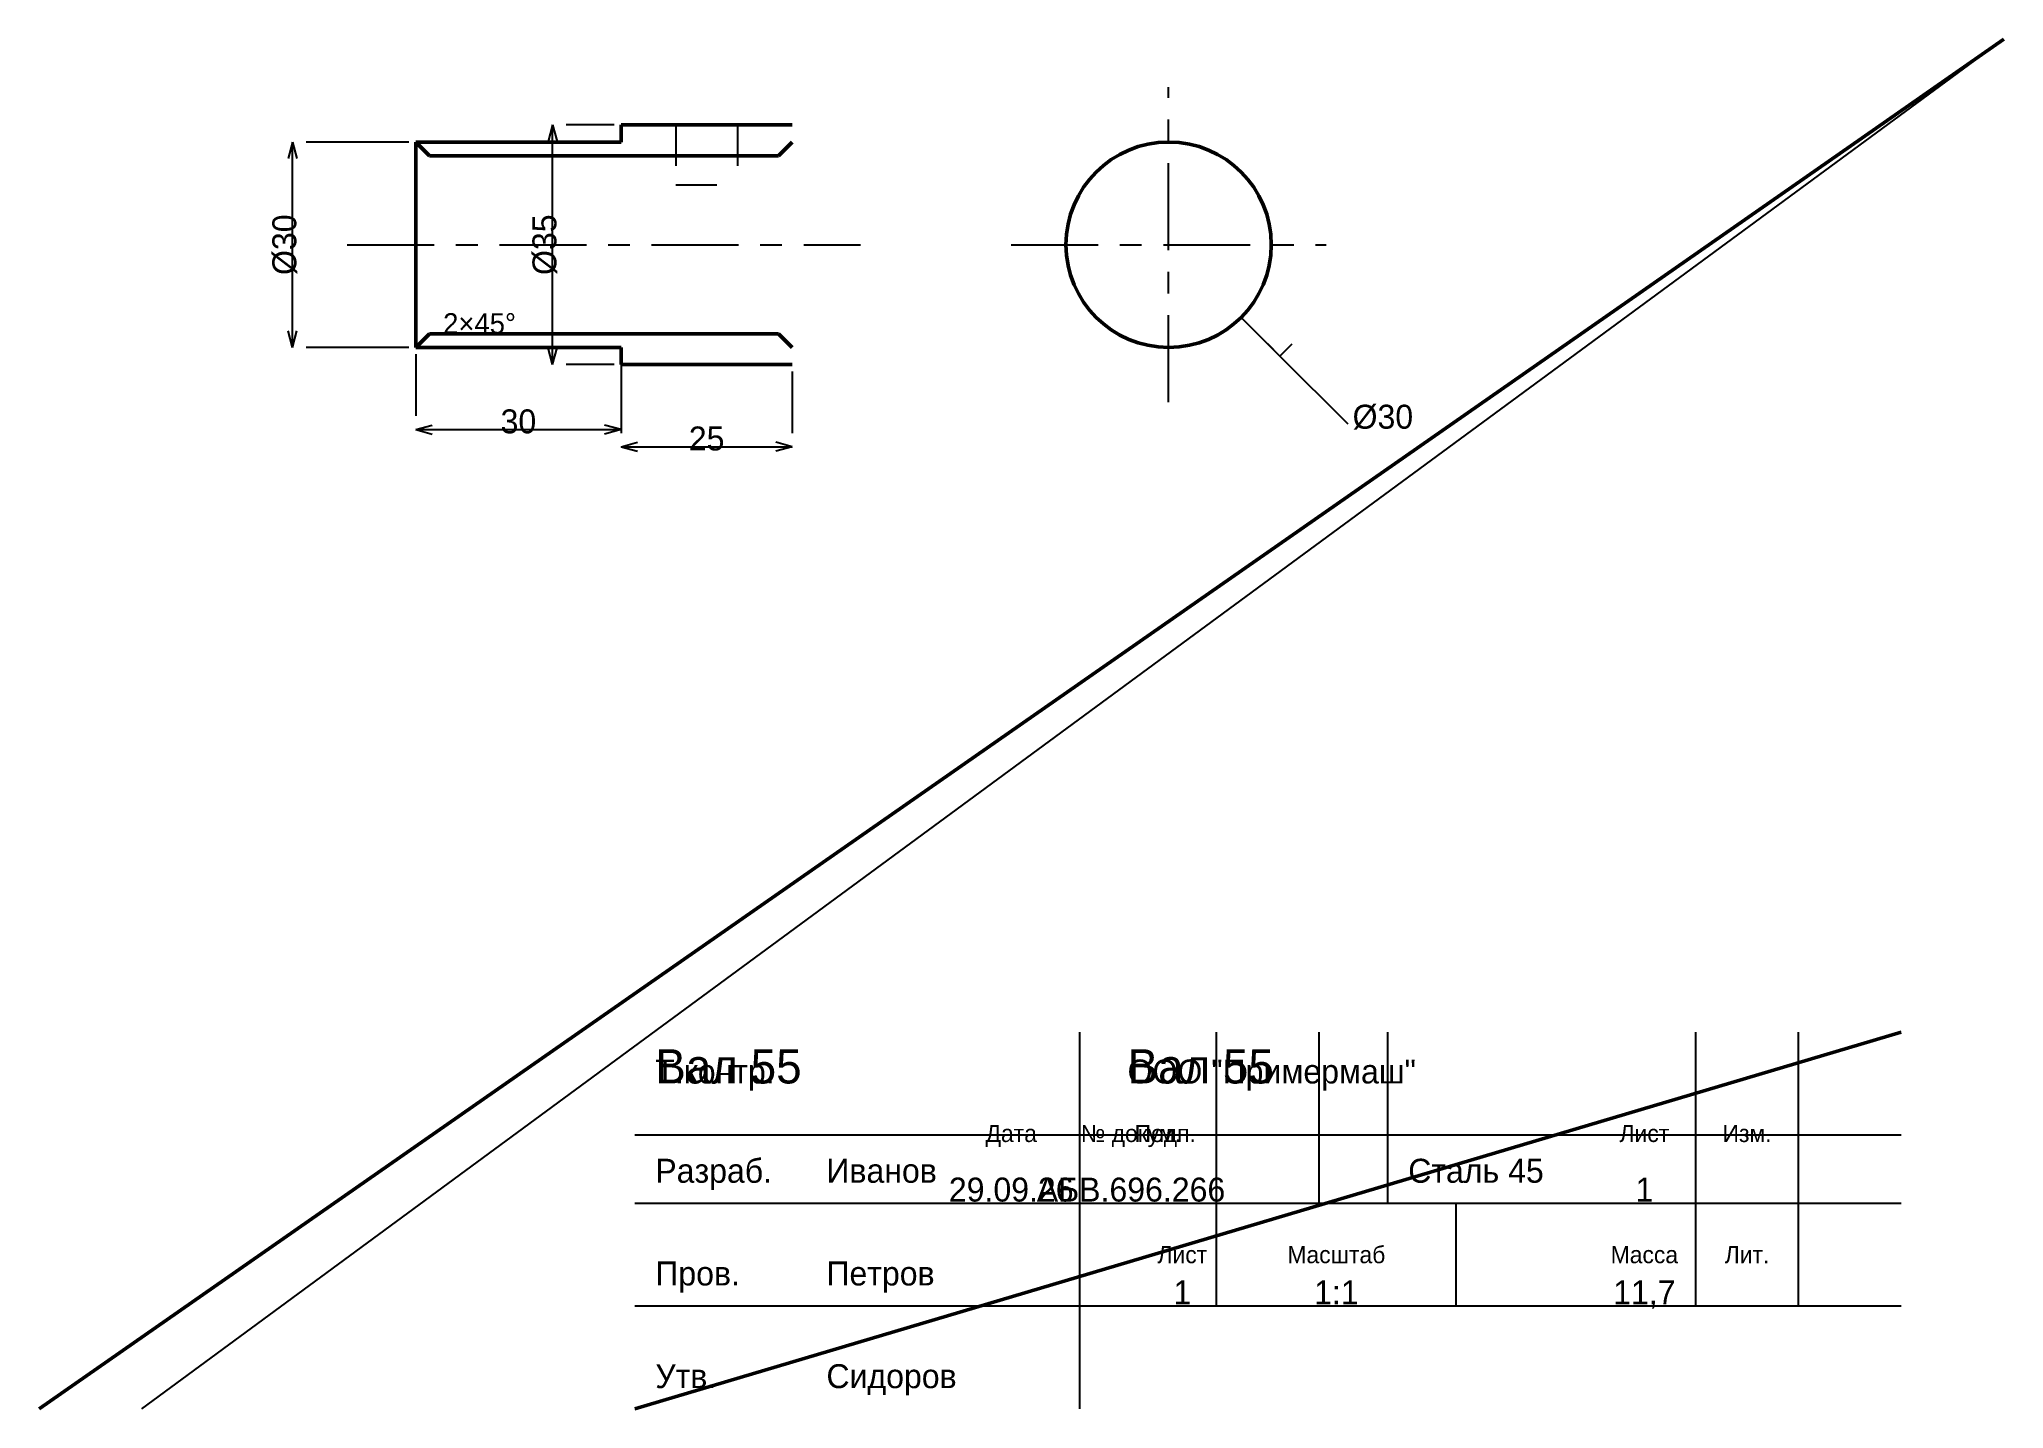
# Model space of a CAD drawing. Header units: millimetres. Extents: x 5 to 292, y 5 to 205.
import ezdxf
from ezdxf.enums import TextEntityAlignment as Align

# ---------------------------------------------------------------- set-up
doc = ezdxf.new("R2010")
doc.units = ezdxf.units.MM
doc.linetypes.add('CENTER', pattern=[22.225, 12.7, -3.175, 3.175, -3.175])
doc.linetypes.add('DASHED', pattern=[9, 6, -3])
for name, color, linetype, lineweight in [('AXIS', 7, 'CENTER', 25), ('DIMS', 7, 'CONTINUOUS', 25), ('MAIN', 7, 'CONTINUOUS', 50), ('TEXT', 7, 'CONTINUOUS', 25), ('THIN', 7, 'CONTINUOUS', 25)]:
    doc.layers.add(name, color=color, linetype=linetype, lineweight=lineweight)

msp = doc.modelspace()

# ---------------------------------------------------------------- linework, layer by layer
at = {"layer": 'AXIS', "linetype": 'CENTER', "lineweight": 25}
for p, q in [((170, 152), (170, 198)), ((50, 175), (125, 175)), ((147, 175), (193, 175))]:
    msp.add_line(p, q, dxfattribs=at)
at = {"layer": 'DIMS', "linetype": 'CONTINUOUS', "lineweight": 25}
for p, q in [((80, 192.5), (79.353, 190.085)), ((80, 157.5), (80, 192.5)), ((80, 192.5), (80.647, 190.085)), ((89, 192.5), (82, 192.5)), ((42, 190), (41.353, 187.585)), ((42, 160), (42, 190)), ((42, 190), (42.647, 187.585)), ((59, 190), (44, 190)), ((180.607, 164.393), (186.263, 158.737)), ((42, 160), (41.353, 162.415)), ((42, 160), (42.647, 162.415)), ((59, 160), (44, 160)), ((60, 159), (60, 150)), ((80, 157.5), (79.353, 159.915)), ((80, 157.5), (80.647, 159.915)), ((90, 159), (90, 150)), ((186.263, 158.737), (184.496, 160.504)), ((186.263, 158.737), (188.031, 160.504)), ((186.263, 158.737), (196.163, 148.837)), ((89, 157.5), (82, 157.5)), ((90, 156.5), (90, 147.5)), ((115, 156.5), (115, 147.5)), ((60, 148), (62.415, 148.647)), ((60, 148), (90, 148)), ((60, 148), (62.415, 147.353)), ((90, 148), (87.585, 148.647)), ((90, 148), (87.585, 147.353)), ((90, 145.5), (92.415, 146.147)), ((90, 145.5), (115, 145.5)), ((90, 145.5), (92.415, 144.853)), ((115, 145.5), (112.585, 146.147)), ((115, 145.5), (112.585, 144.853))]:
    msp.add_line(p, q, dxfattribs=at)
at = {"layer": 'MAIN', "linetype": 'CONTINUOUS', "lineweight": 50}
for p, q in [((5, 5), (292, 205)), ((90, 192.5), (115, 192.5)), ((90, 190), (90, 192.5)), ((60, 190), (90, 190)), ((60, 190), (62, 188)), ((60, 160), (60, 190)), ((113, 188), (115, 190)), ((62, 188), (113, 188)), ((60, 160), (62, 162)), ((62, 162), (113, 162)), ((113, 162), (115, 160)), ((60, 160), (90, 160)), ((90, 160), (90, 157.5)), ((90, 157.5), (115, 157.5)), ((92, 5), (277, 60))]:
    msp.add_line(p, q, dxfattribs=at)
msp.add_circle((170, 175), 15, dxfattribs=at)
at = {"layer": 'THIN', "linetype": 'CONTINUOUS', "lineweight": 25}
for p, q in [((20, 5), (292, 205)), ((157, 5), (157, 60)), ((177, 35), (177, 60)), ((192, 35), (192, 60)), ((202, 35), (202, 60)), ((247, 35), (247, 60)), ((262, 35), (262, 60)), ((92, 45), (277, 45)), ((92, 35), (277, 35)), ((177, 20), (177, 35)), ((212, 20), (212, 35)), ((247, 20), (247, 35)), ((262, 20), (262, 35)), ((92, 20), (277, 20))]:
    msp.add_line(p, q, dxfattribs=at)
at = {"layer": 'THIN', "linetype": 'DASHED', "lineweight": 25}
for p, q in [((98, 192.5), (107, 192.5)), ((98, 192.5), (98, 183.75)), ((107, 192.5), (107, 183.75)), ((98, 183.75), (107, 183.75))]:
    msp.add_line(p, q, dxfattribs=at)

# ---------------------------------------------------------------- texts
at = {"layer": 'DIMS', "linetype": 'CONTINUOUS', "lineweight": 25}
for s, p in [('%%c30', (40.8, 175)), ('%%c35', (78.8, 175))]:
    msp.add_text(s, height=3.5, rotation=90, dxfattribs=at).set_placement(p, align=Align.MIDDLE_CENTER)
for s, height, p in [('2×45%%d', 3, (64, 162)), ('%%c30', 3.5, (196.87, 148.13))]:
    msp.add_text(s, height=height, dxfattribs=at).set_placement(p)
for s, p in [('30', (75, 149.2)), ('25', (102.5, 146.7))]:
    msp.add_text(s, height=3.5, dxfattribs=at).set_placement(p, align=Align.MIDDLE_CENTER)
at = {"layer": 'TEXT', "linetype": 'CONTINUOUS', "lineweight": 25}
for s, height, p in [('Вал 55', 5, (95, 52.5)), ('Вал 55', 5, (164, 52.5)), ('Т.контр.', 3.5, (95, 52.5)), ('ООО "Примермаш"', 3.5, (164, 52.5)), ('Разраб.', 3.5, (95, 38)), ('Иванов', 3.5, (120, 38)), ('Сталь 45', 3.5, (205, 38)), ('Пров.', 3.5, (95, 23)), ('Петров', 3.5, (120, 23)), ('Утв.', 3.5, (95, 8)), ('Сидоров', 3.5, (120, 8))]:
    msp.add_text(s, height=height, dxfattribs=at).set_placement(p)
for s, height, p in [('Дата', 2.5, (147, 45.2)), ('№ докум.', 2.5, (164.5, 45.2)), ('Подп.', 2.5, (169.5, 45.2)), ('Лист', 2.5, (239.5, 45.2)), ('Изм.', 2.5, (254.5, 45.2)), ('29.09.26', 3.5, (147, 37)), ('АБВ.696.266', 3.5, (164.5, 37)), ('1', 3.5, (239.5, 37)), ('Лист', 2.5, (172, 27.5)), ('Масштаб', 2.5, (194.5, 27.5)), ('Масса', 2.5, (239.5, 27.5)), ('Лит.', 2.5, (254.5, 27.5)), ('1', 3.5, (172, 22)), ('1:1', 3.5, (194.5, 22)), ('11,7', 3.5, (239.5, 22))]:
    msp.add_text(s, height=height, dxfattribs=at).set_placement(p, align=Align.MIDDLE_CENTER)

doc.saveas('drawing.dxf')
